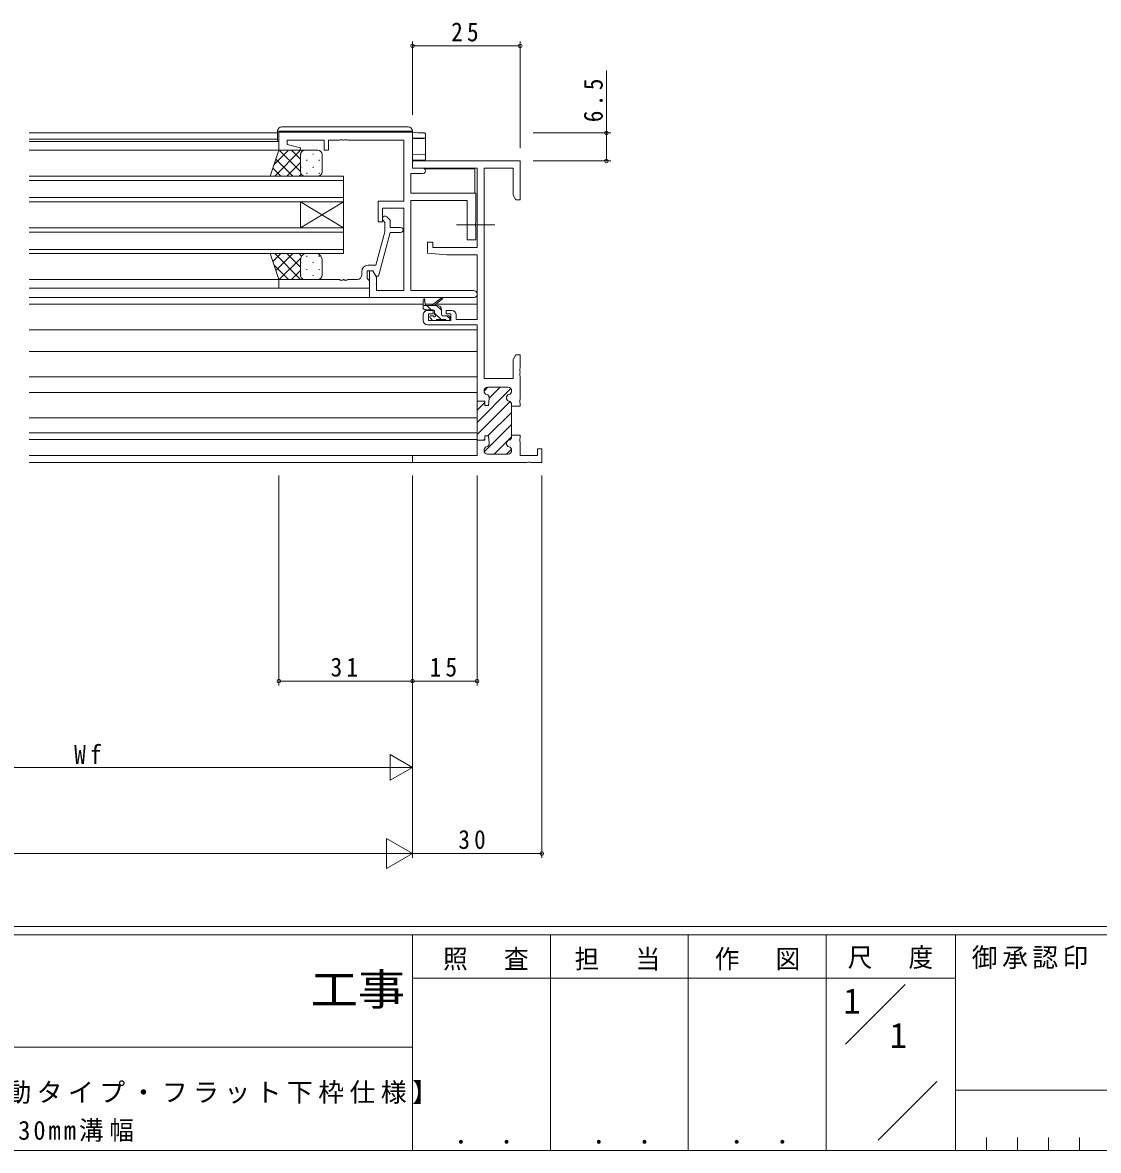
# Model space of a CAD drawing. Units: millimetres, scale not verified. Extents: x -594 to 539, y -420 to 386.
# Drawn here: x 55.5 to 305.2, y -420 to -158.3 of the extents above; entities that cross this region are included whole.
import ezdxf
from ezdxf.enums import TextEntityAlignment as Align

# ---------------------------------------------------------------- set-up
doc = ezdxf.new("R2010")
doc.units = ezdxf.units.MM
doc.header["$LTSCALE"] = 2
doc.linetypes.add('CHAIN2', pattern=[12, 9, -1, 1, -1])
for name, color, linetype, lineweight in [('0-1_YKK_ZWAK', 7, 'Continuous', 9), ('0-3_YKK_11', 7, 'Continuous', 9), ('0-4_YKK_12', 2, 'Continuous', 9), ('0-5_YKK_13', 4, 'Continuous', 9), ('0-7_YKK_D', 6, 'Continuous', 9)]:
    doc.layers.add(name, color=color, linetype=linetype, lineweight=lineweight)
doc.layers.add('0-2_USER1', color=7, linetype='Continuous')
doc.styles.add('ＭＳ ゴシック', font='')
doc.styles.get('ＭＳ ゴシック').set_extended_font_data('MS Gothic')

msp = doc.modelspace()

# ---------------------------------------------------------------- linework, layer by layer
at = {"layer": '0-1_YKK_ZWAK'}
for p, q in [((510, -368), (-590, -368)), ((456, -370), (-590, -370)), ((146, -370), (146, -420)), ((178, -370), (178, -420)), ((210, -370), (210, -420)), ((242, -370), (242, -420)), ((272, -370), (272, -420)), ((243.406, -379.999), (146, -379.999)), ((243.406, -379.999), (272, -379.999)), ((246.529, -395.337), (260.376, -381.49)), ((-38, -395.999), (146, -395.999)), ((254.103, -417.636), (267.709, -404.03)), ((272, -406), (416, -406)), ((279.2, -417), (279.2, -420)), ((286.4, -417), (286.4, -420)), ((293.6, -417), (293.6, -420)), ((300.8, -417), (300.8, -420)), ((-590, -420), (456, -420))]:
    msp.add_line(p, q, dxfattribs=at)
at = {"layer": '0-3_YKK_11'}
for p, q in [((115.016, -183.706), (115.016, -187.906)), ((146.016, -183.706), (115.016, -183.706)), ((116.916, -185.606), (125.516, -185.606)), ((116.916, -186.545), (116.916, -185.606)), ((125.516, -185.606), (125.516, -187.906)), ((126.516, -185.606), (129.057, -185.606)), ((126.516, -187.906), (126.516, -185.606)), ((129.057, -185.606), (129.241, -185.486)), ((129.241, -185.486), (129.79, -185.486)), ((129.79, -185.486), (129.974, -185.606)), ((129.974, -185.606), (130.057, -185.606)), ((130.057, -185.606), (130.241, -185.486)), ((130.241, -185.486), (130.791, -185.486)), ((130.791, -185.486), (130.974, -185.606)), ((130.974, -185.606), (144.016, -185.606)), ((144.016, -185.606), (144.016, -199.706)), ((146.016, -192.106), (146.016, -183.706)), ((115.016, -187.906), (119.976, -187.906)), ((120.045, -187.384), (116.916, -186.545)), ((119.976, -187.906), (120.045, -187.384)), ((125.516, -187.906), (126.516, -187.906)), ((146.016, -190.406), (171.016, -190.406)), ((146.016, -192.036), (146.016, -190.406)), ((171.016, -190.406), (171.016, -199.406)), ((145.646, -193.306), (148.416, -193.306)), ((145.646, -197.906), (145.646, -193.306)), ((161.016, -192.036), (146.016, -192.036)), ((148.416, -192.106), (146.016, -192.106)), ((161.016, -210.506), (161.016, -192.036)), ((169.386, -192.036), (162.645, -192.036)), ((162.645, -192.036), (162.645, -240.906)), ((169.386, -198.315), (169.386, -192.036)), ((160.716, -197.906), (145.646, -197.906)), ((160.716, -204.748), (160.716, -197.906)), ((170.016, -199.406), (169.386, -198.315)), ((138.016, -199.706), (138.016, -204.506)), ((144.016, -199.706), (138.016, -199.706)), ((139.016, -201.336), (144.016, -201.336)), ((139.016, -204.506), (139.016, -201.336)), ((144.016, -201.336), (144.016, -220.476)), ((145.646, -199.536), (158.716, -199.536)), ((145.646, -220.476), (145.646, -199.536)), ((158.716, -199.536), (158.716, -208.706)), ((171.016, -199.406), (170.016, -199.406)), ((140.04, -203.382), (140.816, -204.158)), ((138.016, -204.506), (139.016, -204.506)), ((139.616, -204.655), (139.191, -204.23)), ((139.616, -206.845), (139.616, -204.655)), ((140.816, -204.158), (140.816, -205.806)), ((140.816, -205.806), (143.216, -205.806)), ((160.596, -204.931), (160.716, -204.748)), ((160.596, -205.481), (160.596, -204.931)), ((160.716, -205.664), (160.596, -205.481)), ((160.716, -208.706), (160.716, -205.664)), ((137.536, -214.606), (139.616, -206.845)), ((140.815, -207.006), (138.108, -217.106)), ((143.216, -207.006), (140.815, -207.006)), ((149.516, -209.206), (150.716, -209.206)), ((149.516, -211.813), (149.516, -209.206)), ((150.716, -209.206), (150.716, -210.506)), ((158.716, -208.706), (160.716, -208.706)), ((154.016, -212.206), (149.516, -211.813)), ((150.716, -210.506), (161.016, -210.506)), ((135.716, -214.606), (137.536, -214.606)), ((161.016, -212.206), (154.016, -212.206)), ((161.016, -227.206), (161.016, -212.206)), ((134.216, -216.906), (134.216, -216.106)), ((135.516, -215.906), (135.516, -217.706)), ((136.816, -215.906), (135.516, -215.906)), ((136.016, -215.906), (136.016, -222.106)), ((136.816, -215.906), (136.016, -215.906)), ((137.508, -217.106), (136.816, -215.906)), ((137.646, -217.344), (136.816, -215.906)), ((138.108, -217.106), (137.508, -217.106)), ((115.016, -217.906), (129.057, -217.906)), ((115.016, -219.906), (115.016, -217.906)), ((129.057, -217.906), (129.241, -218.026)), ((129.241, -218.026), (129.79, -218.026)), ((129.79, -218.026), (129.974, -217.906)), ((129.974, -217.906), (130.057, -217.906)), ((130.057, -217.906), (130.241, -218.026)), ((130.241, -218.026), (130.791, -218.026)), ((130.791, -218.026), (130.974, -217.906)), ((130.974, -217.906), (133.216, -217.906)), ((135.516, -217.706), (135.716, -217.906)), ((135.716, -217.906), (136.016, -218.206)), ((136.016, -218.206), (136.016, -219.906)), ((137.646, -220.476), (137.646, -217.344)), ((136.016, -219.906), (115.016, -219.906)), ((136.016, -222.106), (160.201, -222.106)), ((144.016, -220.476), (137.646, -220.476)), ((160.201, -220.476), (145.646, -220.476)), ((148.516, -227.406), (148.516, -226.106)), ((149.516, -225.106), (150.816, -225.106)), ((149.716, -225.906), (149.716, -227.406)), ((150.816, -225.906), (149.716, -225.906)), ((149.716, -227.406), (154.916, -227.406)), ((150.816, -225.106), (150.816, -225.906)), ((153.816, -225.106), (155.116, -225.106)), ((153.816, -225.906), (153.816, -225.106)), ((154.916, -225.906), (153.816, -225.906)), ((154.916, -227.406), (154.916, -225.906)), ((156.116, -226.106), (156.116, -227.206)), ((156.116, -227.206), (161.016, -227.206)), ((161.016, -228.406), (149.516, -228.406)), ((161.016, -246.156), (161.016, -228.406)), ((169.386, -236.498), (170.016, -235.406)), ((170.016, -235.406), (171.016, -235.406)), ((171.016, -235.406), (171.016, -238.448)), ((169.386, -240.906), (169.386, -236.498)), ((171.016, -238.448), (170.896, -238.631)), ((170.896, -238.631), (170.896, -239.181)), ((170.896, -239.181), (171.016, -239.365)), ((171.016, -239.448), (170.896, -239.631)), ((170.896, -239.631), (170.896, -240.181)), ((170.896, -240.181), (171.016, -240.365)), ((171.016, -239.365), (171.016, -239.448)), ((171.016, -240.365), (171.016, -245.698)), ((161.016, -251.072), (168.858, -243.23)), ((162.616, -243.816), (163.525, -242.906)), ((162.645, -240.906), (169.386, -240.906)), ((163.416, -242.906), (168.216, -242.906)), ((168.216, -242.906), (163.416, -242.906)), ((163.81, -245.449), (166.353, -242.906)), ((162.616, -243.807), (162.616, -243.706)), ((162.616, -243.706), (162.616, -243.807)), ((163.616, -247.156), (163.81, -245.447)), ((163.81, -245.447), (163.616, -247.156)), ((169.016, -243.706), (169.016, -243.807)), ((169.016, -243.807), (169.016, -243.706)), ((171.016, -245.698), (170.896, -245.881)), ((170.896, -245.881), (170.896, -246.431)), ((161.016, -246.156), (162.816, -246.156)), ((161.016, -255.456), (161.016, -246.156)), ((161.016, -255.456), (161.016, -246.156)), ((162.816, -246.156), (161.016, -246.156)), ((161.016, -253.901), (168.67, -246.247)), ((161.016, -248.244), (162.815, -246.444)), ((162.816, -246.156), (162.816, -247.156)), ((162.816, -247.156), (162.816, -246.156)), ((162.816, -247.156), (163.616, -247.156)), ((163.616, -247.156), (162.816, -247.156)), ((169.016, -246.906), (169.016, -247.306)), ((169.016, -247.306), (169.016, -246.906)), ((169.016, -247.306), (169.016, -254.006)), ((171.016, -247.306), (169.016, -247.306)), ((170.896, -246.431), (171.016, -246.615)), ((171.016, -246.615), (171.016, -247.306)), ((163.528, -254.217), (169.016, -248.729)), ((162.672, -257.901), (169.016, -251.558)), ((161.016, -255.156), (162.816, -255.156)), ((161.016, -258.776), (161.016, -255.156)), ((162.816, -255.156), (161.316, -255.156)), ((162.601, -255.144), (162.803, -254.942)), ((162.816, -254.156), (162.816, -255.156)), ((163.616, -254.156), (162.816, -254.156)), ((162.816, -254.156), (163.616, -254.156)), ((162.816, -255.156), (162.816, -254.156)), ((163.81, -255.866), (163.616, -254.156)), ((163.616, -254.156), (163.81, -255.866)), ((164.995, -258.406), (169.016, -254.386)), ((169.016, -254.006), (169.016, -254.407)), ((169.016, -254.006), (171.016, -254.006)), ((169.016, -254.407), (169.016, -254.006)), ((171.016, -254.698), (170.896, -254.881)), ((170.896, -254.881), (170.896, -255.431)), ((170.896, -255.431), (171.016, -255.615)), ((171.016, -254.006), (171.016, -254.698)), ((171.016, -255.615), (171.016, -258.776)), ((146.016, -258.776), (161.016, -258.776)), ((146.016, -260.406), (146.016, -258.776)), ((162.616, -257.606), (162.616, -257.506)), ((162.616, -257.506), (162.616, -257.606)), ((168.216, -258.406), (163.416, -258.406)), ((163.416, -258.406), (168.216, -258.406)), ((167.824, -258.406), (168.975, -257.255)), ((169.016, -257.506), (169.016, -257.606)), ((169.016, -257.606), (169.016, -257.506)), ((171.016, -258.776), (175.016, -258.776)), ((175.016, -257.206), (176.016, -257.206)), ((175.016, -258.776), (175.016, -257.206)), ((176.016, -257.206), (176.016, -260.406)), ((172.557, -260.406), (146.016, -260.406)), ((172.557, -260.406), (146.016, -260.406)), ((172.741, -260.286), (172.557, -260.406)), ((173.291, -260.286), (172.741, -260.286)), ((173.474, -260.406), (173.291, -260.286)), ((176.016, -260.406), (173.474, -260.406))]:
    msp.add_line(p, q, dxfattribs=at)
for centre, radius, start, end in [((148.416, -192.706), 0.6, 269.99998, 90), ((139.616, -203.806), 0.6, 44.99998, 225), ((143.216, -206.406), 0.6, 269.99998, 90), ((135.716, -216.106), 1.5, 90, 179.99998), ((133.216, -216.906), 1, 270, 359.99998), ((160.201, -221.291), 0.815, 269.99998, 90), ((149.516, -226.106), 1, 90, 179.99998), ((149.516, -227.406), 1, 180, 269.99998), ((155.116, -226.106), 1, 0, 89.99998), ((163.416, -243.706), 0.8, 90, 179.99998), ((163.416, -243.706), 0.8, 90, 179.99998), ((168.216, -243.706), 0.8, 0, 89.99998), ((168.216, -243.706), 0.8, 0, 89.99998), ((163.416, -243.807), 0.8, 180.00002, 255.52251), ((163.416, -243.807), 0.8, 180.00002, 255.52251), ((163.016, -245.356), 0.8, 353.49696, 75.52246), ((163.016, -245.356), 0.8, 353.49696, 75.52246), ((168.616, -245.356), 0.8, 104.47751, 255.52248), ((168.616, -245.356), 0.8, 104.47751, 255.52248), ((168.216, -243.807), 0.8, 284.47748, 359.99997), ((168.216, -243.807), 0.8, 284.47748, 359.99997), ((168.216, -246.906), 0.8, 0.00002, 75.52251), ((168.216, -246.906), 0.8, 0.00002, 75.52251), ((163.016, -255.956), 0.8, 284.47752, 6.50302), ((163.016, -255.956), 0.8, 284.47752, 6.50302), ((168.616, -255.956), 0.8, 104.47751, 255.52248), ((168.616, -255.956), 0.8, 104.47751, 255.52248), ((168.216, -254.407), 0.8, 284.47748, 359.99997), ((168.216, -254.407), 0.8, 284.47748, 359.99997), ((163.416, -257.506), 0.8, 104.47748, 179.99997), ((163.416, -257.506), 0.8, 104.47748, 179.99997), ((163.416, -257.606), 0.8, 180, 269.99998), ((163.416, -257.606), 0.8, 180, 269.99998), ((168.216, -257.606), 0.8, 270, 359.99998), ((168.216, -257.606), 0.8, 270, 359.99998), ((168.216, -257.506), 0.8, 0.00002, 75.52251), ((168.216, -257.506), 0.8, 0.00002, 75.52251)]:
    msp.add_arc(centre, radius, start, end, dxfattribs=at)
at = {"layer": '0-4_YKK_12'}
for p, q in [((114.716, -183.906), (57.016, -183.906)), ((114.715, -185.306), (57.016, -185.306)), ((115.016, -185.906), (57.016, -185.906)), ((115.516, -187.906), (57.016, -187.906)), ((130.016, -193.906), (57.016, -193.906)), ((130.016, -194.906), (57.016, -194.906)), ((130.016, -193.906), (130.016, -199.906)), ((130.016, -198.906), (57.016, -198.906)), ((130.016, -199.906), (57.016, -199.906)), ((130.016, -205.906), (120.016, -199.906)), ((130.016, -199.906), (120.016, -205.906)), ((120.016, -199.906), (120.016, -205.906)), ((130.016, -199.906), (130.016, -205.906)), ((130.016, -205.906), (57.016, -205.906)), ((130.016, -205.906), (130.016, -211.906)), ((130.016, -206.906), (57.016, -206.906)), ((130.016, -210.906), (57.016, -210.906)), ((130.016, -211.906), (57.016, -211.906)), ((115.516, -217.906), (57.016, -217.906)), ((115.316, -219.906), (57.016, -219.906)), ((136.316, -222.106), (57.016, -222.106)), ((148.516, -223.606), (57.016, -223.606)), ((148.961, -223.606), (150.811, -223.606)), ((151.405, -223.606), (161.016, -223.606)), ((161.016, -229.606), (57.016, -229.606)), ((161.016, -234.606), (57.016, -234.606)), ((161.016, -240.494), (57.016, -240.494)), ((161.016, -244.119), (57.016, -244.119)), ((161.016, -250.006), (57.016, -250.006)), ((161.016, -255.006), (57.016, -255.006)), ((160.716, -258.776), (57.016, -258.776)), ((146.316, -260.406), (57.016, -260.406))]:
    msp.add_line(p, q, dxfattribs=at)
at = {"layer": '0-5_YKK_13'}
for p, q in [((115.716, -182.506), (145.016, -182.506)), ((114.716, -183.506), (114.715, -185.906)), ((146.068, -183.812), (146.015, -183.811)), ((146.015, -185.141), (146.068, -185.14)), ((149.016, -184.841), (149.016, -184.205)), ((113.016, -193.906), (115.016, -187.906)), ((117.219, -187.906), (113.914, -191.211)), ((120.047, -187.906), (114.047, -193.906)), ((115.016, -187.906), (121.016, -187.906)), ((120.016, -192.827), (115.095, -187.906)), ((120.016, -189.998), (117.924, -187.906)), ((120.78, -187.934), (120.752, -187.906)), ((124.016, -187.906), (121.016, -187.906)), ((118.267, -193.906), (114.328, -189.968)), ((120.016, -190.767), (116.876, -193.906)), ((120.016, -188.906), (120.016, -192.906)), ((120.016, -188.906), (120.016, -192.906)), ((120.106, -188.726), (120.106, -188.926)), ((121.521, -190.141), (121.521, -190.341)), ((122.936, -188.726), (122.936, -188.926)), ((124.351, -190.141), (124.351, -190.341)), ((125.016, -192.906), (125.016, -188.906)), ((146.044, -188.842), (146.015, -188.841)), ((146.015, -190.201), (146.042, -190.201)), ((148.721, -188.889), (146.044, -188.842)), ((115.439, -193.906), (113.621, -192.089)), ((120.17, -193.441), (119.704, -193.906)), ((120.106, -191.756), (120.106, -191.956)), ((121.521, -193.171), (121.521, -193.371)), ((122.936, -191.756), (122.936, -191.956)), ((124.351, -193.171), (124.351, -193.371)), ((148.785, -192.233), (160.516, -192.336)), ((160.516, -197.923), (160.516, -192.336)), ((121.016, -193.906), (113.016, -193.906)), ((121.016, -193.906), (124.016, -193.906)), ((113.016, -211.906), (115.016, -217.906)), ((121.016, -211.906), (113.016, -211.906)), ((115.439, -211.906), (113.621, -213.724)), ((120.047, -217.906), (114.047, -211.906)), ((118.267, -211.906), (114.328, -215.845)), ((120.016, -215.046), (116.876, -211.906)), ((120.28, -212.482), (119.704, -211.906)), ((121.016, -211.906), (124.016, -211.906)), ((117.219, -217.906), (113.914, -214.601)), ((120.071, -212.931), (115.095, -217.906)), ((120.016, -216.906), (120.016, -213.406)), ((120.016, -216.906), (120.016, -213.406)), ((120.106, -214.056), (120.106, -213.856)), ((121.521, -212.641), (121.521, -212.441)), ((122.936, -214.056), (122.936, -213.856)), ((124.351, -212.641), (124.351, -212.441)), ((125.016, -213.406), (125.016, -216.906)), ((120.016, -215.815), (117.924, -217.906)), ((120.106, -217.086), (120.106, -216.886)), ((121.521, -215.671), (121.521, -215.471)), ((122.936, -217.086), (122.936, -216.886)), ((124.351, -215.671), (124.351, -215.471)), ((115.016, -217.906), (121.016, -217.906)), ((120.78, -217.878), (120.752, -217.906)), ((124.016, -217.906), (121.016, -217.906)), ((150.416, -223.906), (152.634, -222.224)), ((148.516, -224.606), (148.516, -222.607)), ((151.716, -223.906), (148.516, -223.906)), ((148.816, -222.78), (149.014, -223.906)), ((150.816, -224.906), (148.816, -224.906)), ((150.329, -224.906), (149.329, -223.906)), ((151.016, -223.906), (152.835, -222.505)), ((152.716, -225.048), (151.574, -223.906)), ((152.716, -226.006), (152.716, -224.906)), ((150.603, -227.319), (150.104, -226.819)), ((150.316, -226.306), (150.655, -226.306)), ((151.416, -227.406), (150.816, -227.406)), ((151.116, -225.845), (151.116, -225.206)), ((152.629, -227.206), (151.116, -225.693)), ((153.716, -227.206), (151.616, -227.206)), ((153.016, -226.306), (154.416, -226.306)), ((154.416, -227.406), (153.916, -227.406)), ((154.716, -227.048), (153.974, -226.306)), ((154.716, -226.606), (154.716, -227.106)), ((161.016, -253.506), (57.016, -253.506))]:
    msp.add_line(p, q, dxfattribs=at)
at = {"layer": '0-5_YKK_13', "linetype": 'CHAIN2'}
msp.add_line((165.146, -205.206), (156.216, -205.206), dxfattribs=at)
at = {"layer": '0-5_YKK_13'}
for points in [[(145.516, -183.506), (115.216, -183.506), (114.716, -183.506)], [(146.016, -184.206), (146.016, -183.506), (145.516, -183.506)], [(149.016, -184.931), (148.93, -185.134), (148.721, -185.221), (146.015, -185.267)], [(146.068, -183.812), (147.245, -183.838), (148.176, -183.867), (148.67, -183.895)], [(146.068, -185.14), (147.304, -185.124), (148.253, -185.123), (148.702, -185.136)], [(148.696, -183.897), (148.718, -183.899), (148.759, -183.906), (148.788, -183.912), (148.82, -183.923), (148.861, -183.942), (148.909, -183.975), (148.957, -184.027), (148.996, -184.098), (149.015, -184.182), (149.016, -184.205)], [(148.702, -185.136), (148.716, -185.138), (148.721, -185.141)], [(149.016, -189.189), (149.016, -184.931), (149.016, -184.841)], [(146.042, -190.201), (149.016, -190.149), (149.016, -189.189)]]:
    msp.add_lwpolyline(points, dxfattribs=at)
for centre, radius, start, end in [((115.716, -183.506), 1, 90, 180), ((145.016, -183.506), 1, 0, 90), ((148.716, -184.841), 0.3, 270.99553, 359.99573), ((121.016, -188.906), 1, 90.00009, 180.00009), ((121.016, -188.906), 1, 90.00009, 180.00009), ((124.016, -188.906), 1, 0.00009, 90.00009), ((148.716, -189.189), 0.3, 0, 89), ((121.016, -192.906), 1, 180.00009, 270.00009), ((121.016, -192.906), 1, 180.00009, 270.00009), ((124.016, -192.906), 1, 270.00009, 0.00009), ((121.548, -213.345), 1.534, 110.30862, 182.31157), ((121.548, -213.345), 1.534, 110.30862, 182.31157), ((123.483, -213.345), 1.534, 357.68829, 69.69118), ((121.016, -216.906), 1, 179.99989, 269.99989), ((121.016, -216.906), 1, 179.99989, 269.99989), ((124.016, -216.906), 1, 269.99989, 359.99989), ((148.716, -222.607), 0.2, 300, 180), ((152.816, -222.306), 0.2, 275.58287, 155.58287), ((148.816, -224.606), 0.3, 180, 270), ((150.816, -225.206), 0.3, 0, 90), ((151.716, -224.906), 1, 0, 90), ((150.316, -226.606), 0.3, 90, 225), ((150.816, -227.106), 0.3, 225, 270), ((150.655, -226.606), 0.3, 33.05573, 90), ((151.116, -226.306), 0.25, 213.05573, 56.94426), ((151.416, -225.845), 0.3, 180, 236.94426), ((151.416, -227.206), 0.2, 270, 0), ((153.016, -226.006), 0.3, 180, 270), ((153.916, -227.206), 0.2, 180, 270), ((154.416, -226.606), 0.3, 0, 90), ((154.416, -227.106), 0.3, 270, 0)]:
    msp.add_arc(centre, radius, start, end, dxfattribs=at)
at = {"layer": '0-7_YKK_D'}
for p, q in [((146.016, -179.681), (146.016, -162.706)), ((171.016, -163.706), (146.016, -163.706)), ((171.016, -187.406), (171.016, -162.706)), ((191.016, -183.906), (191.016, -169.406)), ((174.016, -183.906), (192.016, -183.906)), ((191.016, -190.406), (191.016, -183.906)), ((174.016, -190.406), (192.016, -190.406)), ((115.016, -263.406), (115.016, -312.104)), ((146.016, -263.406), (146.016, -352.104)), ((146.016, -263.406), (146.016, -312.104)), ((146.016, -263.406), (146.016, -352.104)), ((146.016, -263.406), (146.016, -312.104)), ((161.016, -263.406), (161.016, -312.104)), ((176.016, -263.406), (176.016, -352.104)), ((146.016, -294.104), (146.016, -332.104)), ((146.016, -311.104), (115.016, -311.104)), ((161.016, -311.104), (146.016, -311.104)), ((140.819, -328.104), (140.819, -334.104)), ((146.016, -331.104), (140.819, -328.104)), ((2.016, -331.104), (140.016, -331.104)), ((146.016, -331.104), (135.623, -331.104)), ((146.016, -331.104), (140.819, -334.104)), ((139.953, -347.604), (139.953, -354.604)), ((146.016, -351.104), (139.953, -347.604)), ((139.016, -351.104), (-186.984, -351.104)), ((146.016, -351.104), (133.891, -351.104)), ((146.016, -351.104), (139.953, -354.604)), ((146.016, -351.104), (176.016, -351.104))]:
    msp.add_line(p, q, dxfattribs=at)
for centre in [(146.016, -163.706), (171.016, -163.706), (191.016, -183.906), (191.016, -190.406), (115.016, -311.104), (146.016, -311.104), (146.016, -311.104), (161.016, -311.104), (176.016, -351.104)]:
    msp.add_circle(centre, 0.425, dxfattribs=at)

# ---------------------------------------------------------------- texts
at = {"layer": '0-1_YKK_ZWAK', "color": 3, "style": 'ＭＳ ゴシック', "width": 1.1}
msp.add_text('工事', height=7.331, dxfattribs=at).set_placement((122.331, -388.509), align=Align.BOTTOM_LEFT)
at = {"layer": '0-1_YKK_ZWAK', "char_height": 4.399, "attachment_point": 7, "style": 'ＭＳ ゴシック'}
for s, insert in [('\\T1.24;\\W0.95;照\\~\\~査', (153.127, -378.257)), ('\\T1.24;\\W0.95;担\\~\\~当', (183.649, -378.257)), ('\\T1.24;\\W0.95;作\\~\\~図', (216.171, -378.231)), ('\\T1.24;\\W0.95;尺\\~\\~度', (247.018, -377.91)), ('\\T1.17;御承認印', (275.81, -377.904)), ('\\T1.24;\\W0.95;\\~．\\~．', (152.364, -418.494)), ('\\T1.24;\\W0.95;\\~．\\~．', (184.364, -418.494)), ('\\T1.24;\\W0.95;\\~．\\~．', (216.364, -418.494))]:
    msp.add_mtext(s, dxfattribs=dict(at, insert=insert))
at = {"layer": '0-2_USER1', "style": 'ＭＳ ゴシック'}
for p in [(246, -389.999), (256.762, -397.999)]:
    msp.add_text('1', height=5.865, dxfattribs=at).set_placement(p, align=Align.BOTTOM_LEFT)
at = {"layer": '0-2_USER1', "char_height": 4.399, "attachment_point": 7, "style": 'ＭＳ ゴシック'}
for s, insert in [('\\T1.21;EXIMA32\\~T-1\\~片引き窓【内動タイプ・フラット下枠仕様】', (-35.481, -409.213)), ('\\T1.24;\\W0.95;RC枠\\~Cタイプ／30mm溝幅', (5.053, -418.035))]:
    msp.add_mtext(s, dxfattribs=dict(at, insert=insert))
at = {"layer": '0-7_YKK_D', "color": 7, "char_height": 4.399, "attachment_point": 7, "style": 'ＭＳ ゴシック'}
for s, insert in [('\\T1.36;\\W0.9;25', (154.996, -162.706)), ('\\T1.36;\\W0.9;31', (126.996, -310.104)), ('\\T1.36;\\W0.9;15', (149.996, -310.104)), ('\\T1.36;\\W0.9;Wf', (67.496, -330.304)), ('\\T1.36;\\W0.9;30', (156.646, -350.104))]:
    msp.add_mtext(s, dxfattribs=dict(at, insert=insert))
at = {"layer": '0-7_YKK_D', "color": 7, "insert": (190.216, -181.406), "char_height": 4.399, "attachment_point": 7, "rotation": 90, "style": 'ＭＳ ゴシック'}
msp.add_mtext('\\T1.38;\\W0.9;6.5', dxfattribs=at)

doc.saveas('drawing.dxf')
